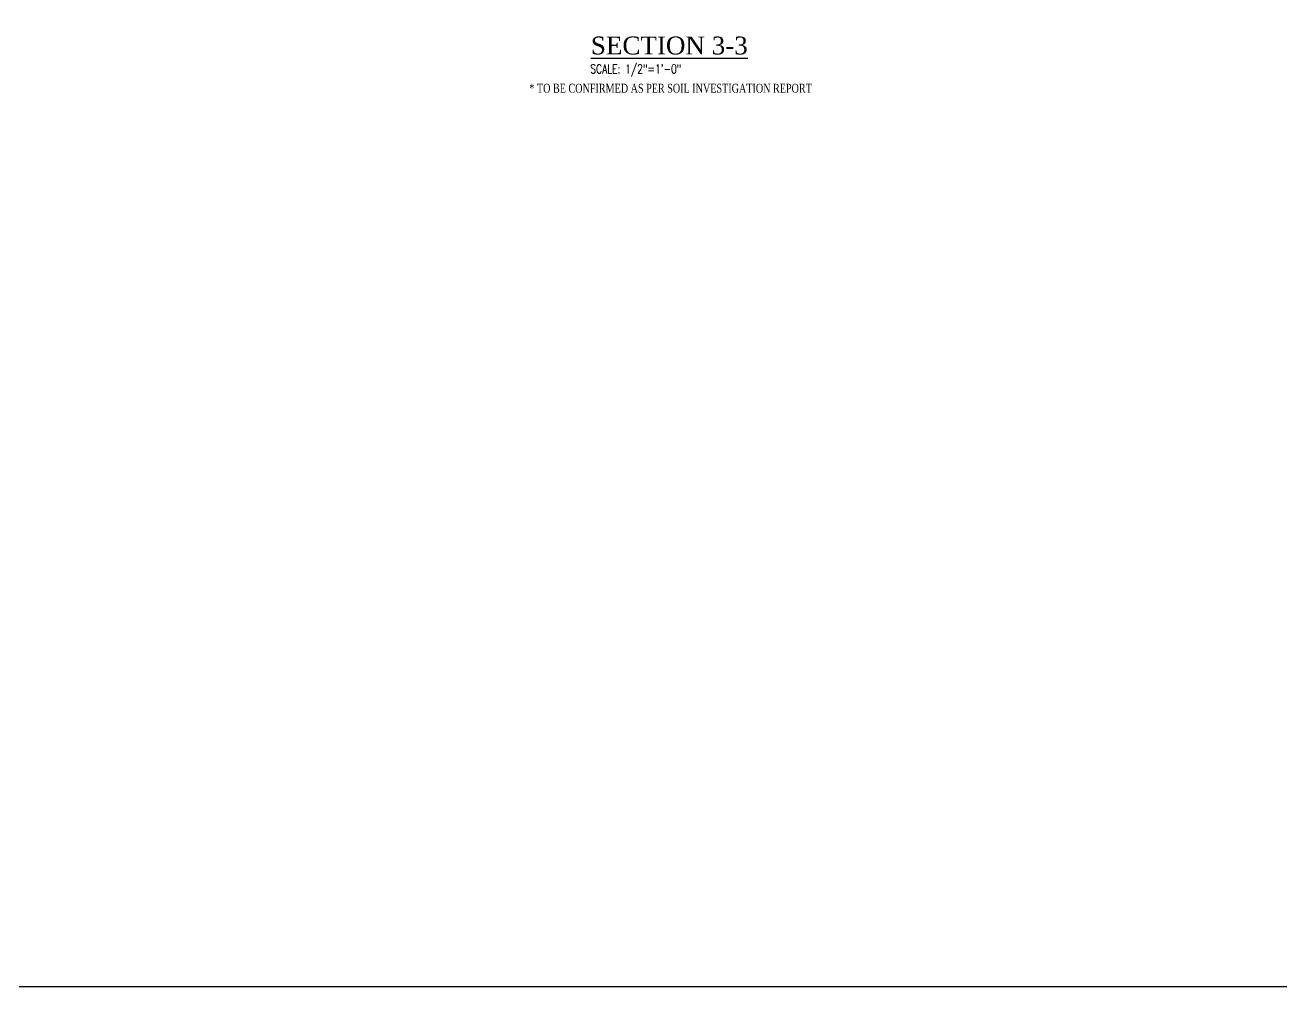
# Model space of a CAD drawing. Header units: inches. Extents: x 53036 to 54375, y -2788 to 288.
# Drawn here: x 53415.6 to 53731.6, y -2787.5 to -2545.4 of the extents above; entities that cross this region are included whole.
import ezdxf
from ezdxf.enums import TextEntityAlignment as Align

# ---------------------------------------------------------------- set-up
doc = ezdxf.new("R2010")
doc.units = ezdxf.units.IN
doc.layers.add('A-TYP-H-TEXT', color=2, linetype='Continuous')
doc.layers.add('S-TX-BEAM-HEADING', color=5, linetype='Continuous')
doc.styles.add('BLOWUPDETAILS-TEXT', font='times.ttf', dxfattribs={"width": 0.9})
doc.styles.add('HADINGS', font='times.ttf')
doc.styles.add('rizwan', font='romans.shx', dxfattribs={"width": 0.75})

msp = doc.modelspace()

# ---------------------------------------------------------------- linework, layer by layer
at = {"layer": 'Defpoints'}
msp.add_lwpolyline([(53036.46519274, 288.43183376), (54374.7927487, 288.43183376), (54374.7927487, -2787.53940368), (53036.46519274, -2787.53940368)], close=True, dxfattribs=at)

# ---------------------------------------------------------------- texts
at = {"layer": 'A-TYP-H-TEXT', "color": 3, "style": 'HADINGS'}
msp.add_text('%%USECTION 3-3', height=4.4999999919, dxfattribs=at).set_placement((53557.95793831, -2552.80151968))
at = {"layer": 'A-TYP-H-TEXT', "style": 'rizwan', "width": 0.75}
msp.add_text('SCALE: 1/2"=1\'-0"', height=2.2499999959, dxfattribs=at).set_placement((53557.81037634, -2557.57551699))
at = {"layer": 'S-TX-BEAM-HEADING', "color": 2, "style": 'BLOWUPDETAILS-TEXT', "width": 0.75}
msp.add_text('* TO BE CONFIRMED AS PER SOIL INVESTIGATION REPORT', height=2.25, dxfattribs=at).set_placement((53578.01285761, -2561.31044289, -639.99797018), align=Align.MIDDLE_CENTER)

doc.saveas('drawing.dxf')
